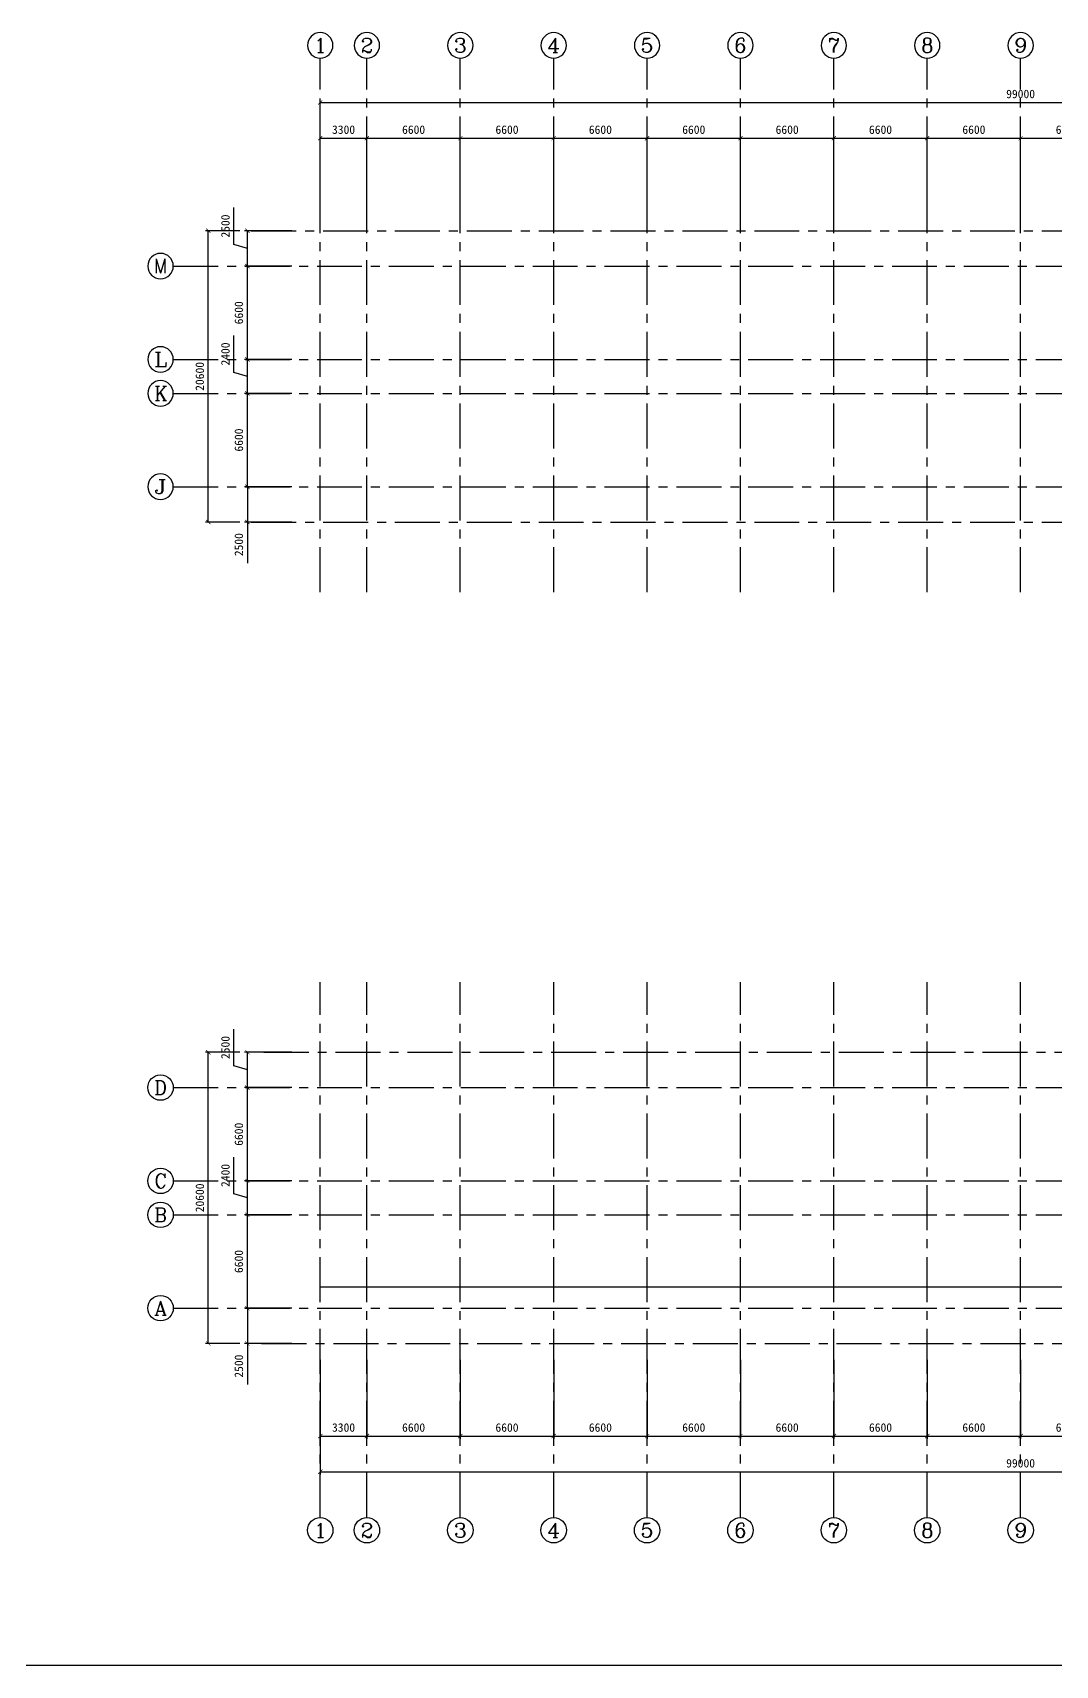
# Model space of a CAD drawing. Extents: x -738708 to 1376724, y 0 to 1572010.
# Drawn here: x -588323 to -516046, y 753489 to 868963 of the extents above; entities that cross this region are included whole.
import ezdxf
from ezdxf.enums import TextEntityAlignment as Align

# ---------------------------------------------------------------- set-up
doc = ezdxf.new("R2010")
doc.units = 0
doc.linetypes.add('CENTER', pattern=[50.8, 31.75, -6.35, 6.35, -6.35])
doc.layers.get('0').update_dxf_attribs({"linetype": 'CONTINUOUS'})
doc.layers.get('DEFPOINTS').update_dxf_attribs({"linetype": 'CONTINUOUS'})
for name, color, linetype in [('AXIS', 7, 'CONTINUOUS'), ('标注', 7, 'CONTINUOUS'), ('轴线', 1, 'CENTER'), ('轴线号', 7, 'CONTINUOUS')]:
    doc.layers.add(name, color=color, linetype=linetype)
doc.styles.add('COMPLEX', font='COMPLEX')
doc.dimstyles.new('ISO-25', dxfattribs={"dimtxt": 600, "dimasz": 300, "dimexe": 200, "dimexo": 2000, "dimgap": 300, "dimtad": 1, "dimdec": 0, "dimtxsty": 'STANDARD', "dimblk": 'ARCHTICK', "dimcen": 2.5, "dimazin": 3, "dimtfac": 1, "dimtdec": 0, "dimtmove": 0, "dimatfit": 3})

# ---------------------------------------------------------------- blocks, each defined once
blk = doc.blocks.new('_ARCHTICK')
at = {"color": 0, "linetype": 'BYBLOCK', "const_width": 0.15}
blk.add_lwpolyline([(-0.5, -0.5), (0.5, 0.5)], dxfattribs=at)
blk = doc.blocks.new('*D171')
at = {"layer": 'DEFPOINTS', "color": 0}
for p in [(-568000, 772100), (-469000, 772100), (-469000, 767179)]:
    blk.add_point(p, dxfattribs=at)
at = {"layer": '标注', "color": 0}
for p, q in [((-568000, 770100), (-568000, 766979)), ((-469000, 770100), (-469000, 766979)), ((-568000, 767179), (-469000, 767179))]:
    blk.add_line(p, q, dxfattribs=at)
at = {"layer": '标注', "color": 0, "xscale": 300, "yscale": 300, "zscale": 300, "rotation": 180}
blk.add_blockref('_ARCHTICK', (-568000, 767179), dxfattribs=at)
at = {"layer": '标注', "color": 0, "xscale": 300, "yscale": 300, "zscale": 300}
blk.add_blockref('_ARCHTICK', (-469000, 767179), dxfattribs=at)
at = {"layer": '标注', "color": 0, "insert": (-518500, 767779), "char_height": 600, "attachment_point": 5}
blk.add_mtext('99000', dxfattribs=at)
blk = doc.blocks.new('*D170')
at = {"layer": 'DEFPOINTS', "color": 0}
for p in [(-469000, 864025), (-568000, 859104), (-469000, 859104)]:
    blk.add_point(p, dxfattribs=at)
at = {"layer": '标注', "color": 0}
for p, q in [((-568000, 861104), (-568000, 864225)), ((-568000, 864025), (-469000, 864025)), ((-469000, 861104), (-469000, 864225))]:
    blk.add_line(p, q, dxfattribs=at)
at = {"layer": '标注', "color": 0, "xscale": 300, "yscale": 300, "zscale": 300, "rotation": 180}
blk.add_blockref('_ARCHTICK', (-568000, 864025), dxfattribs=at)
at = {"layer": '标注', "color": 0, "xscale": 300, "yscale": 300, "zscale": 300}
blk.add_blockref('_ARCHTICK', (-469000, 864025), dxfattribs=at)
at = {"layer": '标注', "color": 0, "insert": (-518500, 864625), "char_height": 600, "attachment_point": 5}
blk.add_mtext('99000', dxfattribs=at)
blk = doc.blocks.new('*D135')
at = {"layer": 'DEFPOINTS', "color": 0}
for p in [(-551500, 777100), (-544900, 777100), (-544900, 769705)]:
    blk.add_point(p, dxfattribs=at)
at = {"layer": '标注', "color": 0}
for p, q in [((-551500, 775100), (-551500, 769505)), ((-544900, 775100), (-544900, 769505)), ((-551500, 769705), (-544900, 769705))]:
    blk.add_line(p, q, dxfattribs=at)
at = {"layer": '标注', "color": 0, "xscale": 300, "yscale": 300, "zscale": 300, "rotation": 180}
blk.add_blockref('_ARCHTICK', (-551500, 769705), dxfattribs=at)
at = {"layer": '标注', "color": 0, "xscale": 300, "yscale": 300, "zscale": 300}
blk.add_blockref('_ARCHTICK', (-544900, 769705), dxfattribs=at)
at = {"layer": '标注', "color": 0, "insert": (-548200, 770305), "char_height": 600, "attachment_point": 5}
blk.add_mtext('6600', dxfattribs=at)
blk = doc.blocks.new('*D192')
at = {"layer": 'DEFPOINTS', "color": 0}
for p in [(-568000, 778752), (-573150, 776252), (-568000, 776252)]:
    blk.add_point(p, dxfattribs=at)
at = {"layer": '标注', "color": 0}
for p, q in [((-570000, 778752), (-573350, 778752)), ((-573150, 778752), (-573150, 776252)), ((-570000, 776252), (-573350, 776252)), ((-573150, 776252), (-573150, 773352))]:
    blk.add_line(p, q, dxfattribs=at)
at = {"layer": '标注', "color": 0, "xscale": 300, "yscale": 300, "zscale": 300}
for p, rotation in [((-573150, 778752), 90), ((-573150, 776252), 270)]:
    blk.add_blockref('_ARCHTICK', p, dxfattribs=dict(at, rotation=rotation))
at = {"layer": '标注', "color": 0, "insert": (-573750, 774652), "char_height": 600, "attachment_point": 5, "rotation": 90}
blk.add_mtext('2500', dxfattribs=at)
blk = doc.blocks.new('*D191')
at = {"layer": 'DEFPOINTS', "color": 0}
for p in [(-575909, 796852), (-571675, 796852), (-571675, 776252)]:
    blk.add_point(p, dxfattribs=at)
at = {"layer": '标注', "color": 0}
for p, q in [((-573675, 796852), (-576109, 796852)), ((-575909, 776252), (-575909, 796852)), ((-573675, 776252), (-576109, 776252))]:
    blk.add_line(p, q, dxfattribs=at)
at = {"layer": '标注', "color": 0, "xscale": 300, "yscale": 300, "zscale": 300}
for p, rotation in [((-575909, 796852), 90), ((-575909, 776252), 270)]:
    blk.add_blockref('_ARCHTICK', p, dxfattribs=dict(at, rotation=rotation))
at = {"layer": '标注', "color": 0, "insert": (-576509, 786552), "char_height": 600, "attachment_point": 5, "rotation": 90}
blk.add_mtext('20600', dxfattribs=at)
blk = doc.blocks.new('*D133')
at = {"layer": 'DEFPOINTS', "color": 0}
for p in [(-564700, 777100), (-558100, 777100), (-558100, 769705)]:
    blk.add_point(p, dxfattribs=at)
at = {"layer": '标注', "color": 0}
for p, q in [((-564700, 775100), (-564700, 769505)), ((-558100, 775100), (-558100, 769505)), ((-564700, 769705), (-558100, 769705))]:
    blk.add_line(p, q, dxfattribs=at)
at = {"layer": '标注', "color": 0, "xscale": 300, "yscale": 300, "zscale": 300, "rotation": 180}
blk.add_blockref('_ARCHTICK', (-564700, 769705), dxfattribs=at)
at = {"layer": '标注', "color": 0, "xscale": 300, "yscale": 300, "zscale": 300}
blk.add_blockref('_ARCHTICK', (-558100, 769705), dxfattribs=at)
at = {"layer": '标注', "color": 0, "insert": (-561400, 770305), "char_height": 600, "attachment_point": 5}
blk.add_mtext('6600', dxfattribs=at)
blk = doc.blocks.new('_AXISO')
blk.add_circle((0, 0), 0.5)
at = {"layer": '轴线号', "style": 'COMPLEX', "width": 1.041667}
blk.add_attdef('A', text='', height=0.56, dxfattribs=at).set_placement((-0.25, -0.28), (0.25, -0.28), align=Align.FIT)
blk = doc.blocks.new('*D172')
at = {"layer": 'DEFPOINTS', "color": 0}
for p in [(-568000, 777100), (-564700, 777100), (-564700, 769705)]:
    blk.add_point(p, dxfattribs=at)
at = {"layer": '标注', "color": 0}
for p, q in [((-568000, 775100), (-568000, 769505)), ((-564700, 775100), (-564700, 769505)), ((-568000, 769705), (-564700, 769705))]:
    blk.add_line(p, q, dxfattribs=at)
at = {"layer": '标注', "color": 0, "xscale": 300, "yscale": 300, "zscale": 300, "rotation": 180}
blk.add_blockref('_ARCHTICK', (-568000, 769705), dxfattribs=at)
at = {"layer": '标注', "color": 0, "xscale": 300, "yscale": 300, "zscale": 300}
blk.add_blockref('_ARCHTICK', (-564700, 769705), dxfattribs=at)
at = {"layer": '标注', "color": 0, "insert": (-566350, 770305), "char_height": 600, "attachment_point": 5}
blk.add_mtext('3300', dxfattribs=at)
blk = doc.blocks.new('*D134')
at = {"layer": 'DEFPOINTS', "color": 0}
for p in [(-558100, 777100), (-551500, 777100), (-551500, 769705)]:
    blk.add_point(p, dxfattribs=at)
at = {"layer": '标注', "color": 0}
for p, q in [((-558100, 775100), (-558100, 769505)), ((-551500, 775100), (-551500, 769505)), ((-558100, 769705), (-551500, 769705))]:
    blk.add_line(p, q, dxfattribs=at)
at = {"layer": '标注', "color": 0, "xscale": 300, "yscale": 300, "zscale": 300, "rotation": 180}
blk.add_blockref('_ARCHTICK', (-558100, 769705), dxfattribs=at)
at = {"layer": '标注', "color": 0, "xscale": 300, "yscale": 300, "zscale": 300}
blk.add_blockref('_ARCHTICK', (-551500, 769705), dxfattribs=at)
at = {"layer": '标注', "color": 0, "insert": (-554800, 770305), "char_height": 600, "attachment_point": 5}
blk.add_mtext('6600', dxfattribs=at)
blk = doc.blocks.new('*D181')
at = {"layer": 'DEFPOINTS', "color": 0}
for p in [(-573150, 796852), (-568000, 796852), (-568000, 794352)]:
    blk.add_point(p, dxfattribs=at)
at = {"layer": '标注', "color": 0}
for p, q in [((-574100, 795887), (-574100, 798487)), ((-570000, 796852), (-573350, 796852)), ((-573150, 794352), (-573150, 796852)), ((-573150, 795602), (-574100, 795887)), ((-570000, 794352), (-573350, 794352))]:
    blk.add_line(p, q, dxfattribs=at)
at = {"layer": '标注', "color": 0, "xscale": 300, "yscale": 300, "zscale": 300}
for p, rotation in [((-573150, 796852), 90), ((-573150, 794352), 270)]:
    blk.add_blockref('_ARCHTICK', p, dxfattribs=dict(at, rotation=rotation))
at = {"layer": '标注', "color": 0, "insert": (-574700, 797187), "char_height": 600, "attachment_point": 5, "rotation": 90}
blk.add_mtext('2500', dxfattribs=at)
blk = doc.blocks.new('*D179')
at = {"layer": 'DEFPOINTS', "color": 0}
for p in [(-573150, 787752), (-568000, 787752), (-568000, 785352)]:
    blk.add_point(p, dxfattribs=at)
at = {"layer": '标注', "color": 0}
for p, q in [((-574100, 786837), (-574100, 789437)), ((-570000, 787752), (-573350, 787752)), ((-573150, 785352), (-573150, 787752)), ((-573150, 786552), (-574100, 786837)), ((-570000, 785352), (-573350, 785352))]:
    blk.add_line(p, q, dxfattribs=at)
at = {"layer": '标注', "color": 0, "xscale": 300, "yscale": 300, "zscale": 300}
for p, rotation in [((-573150, 787752), 90), ((-573150, 785352), 270)]:
    blk.add_blockref('_ARCHTICK', p, dxfattribs=dict(at, rotation=rotation))
at = {"layer": '标注', "color": 0, "insert": (-574700, 788137), "char_height": 600, "attachment_point": 5, "rotation": 90}
blk.add_mtext('2400', dxfattribs=at)
blk = doc.blocks.new('*D190')
at = {"layer": 'DEFPOINTS', "color": 0}
for p in [(-573150, 785352), (-568000, 785352), (-568000, 778752)]:
    blk.add_point(p, dxfattribs=at)
at = {"layer": '标注', "color": 0}
for p, q in [((-570000, 785352), (-573350, 785352)), ((-573150, 778752), (-573150, 785352)), ((-570000, 778752), (-573350, 778752))]:
    blk.add_line(p, q, dxfattribs=at)
at = {"layer": '标注', "color": 0, "xscale": 300, "yscale": 300, "zscale": 300}
for p, rotation in [((-573150, 785352), 90), ((-573150, 778752), 270)]:
    blk.add_blockref('_ARCHTICK', p, dxfattribs=dict(at, rotation=rotation))
at = {"layer": '标注', "color": 0, "insert": (-573750, 782052), "char_height": 600, "attachment_point": 5, "rotation": 90}
blk.add_mtext('6600', dxfattribs=at)
blk = doc.blocks.new('*D180')
at = {"layer": 'DEFPOINTS', "color": 0}
for p in [(-573150, 794352), (-568000, 794352), (-568000, 787752)]:
    blk.add_point(p, dxfattribs=at)
at = {"layer": '标注', "color": 0}
for p, q in [((-570000, 794352), (-573350, 794352)), ((-573150, 787752), (-573150, 794352)), ((-570000, 787752), (-573350, 787752))]:
    blk.add_line(p, q, dxfattribs=at)
at = {"layer": '标注', "color": 0, "xscale": 300, "yscale": 300, "zscale": 300}
for p, rotation in [((-573150, 794352), 90), ((-573150, 787752), 270)]:
    blk.add_blockref('_ARCHTICK', p, dxfattribs=dict(at, rotation=rotation))
at = {"layer": '标注', "color": 0, "insert": (-573750, 791052), "char_height": 600, "attachment_point": 5, "rotation": 90}
blk.add_mtext('6600', dxfattribs=at)
blk = doc.blocks.new('*D140')
at = {"layer": 'DEFPOINTS', "color": 0}
for p in [(-518500, 777100), (-511900, 777100), (-511900, 769705)]:
    blk.add_point(p, dxfattribs=at)
at = {"layer": '标注', "color": 0}
for p, q in [((-518500, 775100), (-518500, 769505)), ((-511900, 775100), (-511900, 769505)), ((-518500, 769705), (-511900, 769705))]:
    blk.add_line(p, q, dxfattribs=at)
at = {"layer": '标注', "color": 0, "xscale": 300, "yscale": 300, "zscale": 300, "rotation": 180}
blk.add_blockref('_ARCHTICK', (-518500, 769705), dxfattribs=at)
at = {"layer": '标注', "color": 0, "xscale": 300, "yscale": 300, "zscale": 300}
blk.add_blockref('_ARCHTICK', (-511900, 769705), dxfattribs=at)
at = {"layer": '标注', "color": 0, "insert": (-515200, 770305), "char_height": 600, "attachment_point": 5}
blk.add_mtext('6600', dxfattribs=at)
blk = doc.blocks.new('*D137')
at = {"layer": 'DEFPOINTS', "color": 0}
for p in [(-538300, 777100), (-531700, 777100), (-531700, 769705)]:
    blk.add_point(p, dxfattribs=at)
at = {"layer": '标注', "color": 0}
for p, q in [((-538300, 775100), (-538300, 769505)), ((-531700, 775100), (-531700, 769505)), ((-538300, 769705), (-531700, 769705))]:
    blk.add_line(p, q, dxfattribs=at)
at = {"layer": '标注', "color": 0, "xscale": 300, "yscale": 300, "zscale": 300, "rotation": 180}
blk.add_blockref('_ARCHTICK', (-538300, 769705), dxfattribs=at)
at = {"layer": '标注', "color": 0, "xscale": 300, "yscale": 300, "zscale": 300}
blk.add_blockref('_ARCHTICK', (-531700, 769705), dxfattribs=at)
at = {"layer": '标注', "color": 0, "insert": (-535000, 770305), "char_height": 600, "attachment_point": 5}
blk.add_mtext('6600', dxfattribs=at)
blk = doc.blocks.new('*D136')
at = {"layer": 'DEFPOINTS', "color": 0}
for p in [(-544900, 777100), (-538300, 777100), (-538300, 769705)]:
    blk.add_point(p, dxfattribs=at)
at = {"layer": '标注', "color": 0}
for p, q in [((-544900, 775100), (-544900, 769505)), ((-538300, 775100), (-538300, 769505)), ((-544900, 769705), (-538300, 769705))]:
    blk.add_line(p, q, dxfattribs=at)
at = {"layer": '标注', "color": 0, "xscale": 300, "yscale": 300, "zscale": 300, "rotation": 180}
blk.add_blockref('_ARCHTICK', (-544900, 769705), dxfattribs=at)
at = {"layer": '标注', "color": 0, "xscale": 300, "yscale": 300, "zscale": 300}
blk.add_blockref('_ARCHTICK', (-538300, 769705), dxfattribs=at)
at = {"layer": '标注', "color": 0, "insert": (-541600, 770305), "char_height": 600, "attachment_point": 5}
blk.add_mtext('6600', dxfattribs=at)
blk = doc.blocks.new('*D139')
at = {"layer": 'DEFPOINTS', "color": 0}
for p in [(-525100, 777100), (-518500, 777100), (-518500, 769705)]:
    blk.add_point(p, dxfattribs=at)
at = {"layer": '标注', "color": 0}
for p, q in [((-525100, 775100), (-525100, 769505)), ((-518500, 775100), (-518500, 769505)), ((-525100, 769705), (-518500, 769705))]:
    blk.add_line(p, q, dxfattribs=at)
at = {"layer": '标注', "color": 0, "xscale": 300, "yscale": 300, "zscale": 300, "rotation": 180}
blk.add_blockref('_ARCHTICK', (-525100, 769705), dxfattribs=at)
at = {"layer": '标注', "color": 0, "xscale": 300, "yscale": 300, "zscale": 300}
blk.add_blockref('_ARCHTICK', (-518500, 769705), dxfattribs=at)
at = {"layer": '标注', "color": 0, "insert": (-521800, 770305), "char_height": 600, "attachment_point": 5}
blk.add_mtext('6600', dxfattribs=at)
blk = doc.blocks.new('*D138')
at = {"layer": 'DEFPOINTS', "color": 0}
for p in [(-531700, 777100), (-525100, 777100), (-525100, 769705)]:
    blk.add_point(p, dxfattribs=at)
at = {"layer": '标注', "color": 0}
for p, q in [((-531700, 775100), (-531700, 769505)), ((-525100, 775100), (-525100, 769505)), ((-531700, 769705), (-525100, 769705))]:
    blk.add_line(p, q, dxfattribs=at)
at = {"layer": '标注', "color": 0, "xscale": 300, "yscale": 300, "zscale": 300, "rotation": 180}
blk.add_blockref('_ARCHTICK', (-531700, 769705), dxfattribs=at)
at = {"layer": '标注', "color": 0, "xscale": 300, "yscale": 300, "zscale": 300}
blk.add_blockref('_ARCHTICK', (-525100, 769705), dxfattribs=at)
at = {"layer": '标注', "color": 0, "insert": (-528400, 770305), "char_height": 600, "attachment_point": 5}
blk.add_mtext('6600', dxfattribs=at)
blk = doc.blocks.new('*D157')
at = {"layer": 'DEFPOINTS', "color": 0}
for p in [(-544900, 861499), (-551500, 854104), (-544900, 854104)]:
    blk.add_point(p, dxfattribs=at)
at = {"layer": '标注', "color": 0}
for p, q in [((-551500, 856104), (-551500, 861699)), ((-551500, 861499), (-544900, 861499)), ((-544900, 856104), (-544900, 861699))]:
    blk.add_line(p, q, dxfattribs=at)
at = {"layer": '标注', "color": 0, "xscale": 300, "yscale": 300, "zscale": 300, "rotation": 180}
blk.add_blockref('_ARCHTICK', (-551500, 861499), dxfattribs=at)
at = {"layer": '标注', "color": 0, "xscale": 300, "yscale": 300, "zscale": 300}
blk.add_blockref('_ARCHTICK', (-544900, 861499), dxfattribs=at)
at = {"layer": '标注', "color": 0, "insert": (-548200, 862099), "char_height": 600, "attachment_point": 5}
blk.add_mtext('6600', dxfattribs=at)
blk = doc.blocks.new('*D175')
at = {"layer": 'DEFPOINTS', "color": 0}
for p in [(-575909, 854952), (-571675, 854952), (-571675, 834352)]:
    blk.add_point(p, dxfattribs=at)
at = {"layer": '标注', "color": 0}
for p, q in [((-573675, 854952), (-576109, 854952)), ((-575909, 834352), (-575909, 854952)), ((-573675, 834352), (-576109, 834352))]:
    blk.add_line(p, q, dxfattribs=at)
at = {"layer": '标注', "color": 0, "xscale": 300, "yscale": 300, "zscale": 300}
for p, rotation in [((-575909, 854952), 90), ((-575909, 834352), 270)]:
    blk.add_blockref('_ARCHTICK', p, dxfattribs=dict(at, rotation=rotation))
at = {"layer": '标注', "color": 0, "insert": (-576509, 844652), "char_height": 600, "attachment_point": 5, "rotation": 90}
blk.add_mtext('20600', dxfattribs=at)
blk = doc.blocks.new('*D173')
at = {"layer": 'DEFPOINTS', "color": 0}
for p in [(-564700, 861499), (-568000, 854104), (-564700, 854104)]:
    blk.add_point(p, dxfattribs=at)
at = {"layer": '标注', "color": 0}
for p, q in [((-568000, 856104), (-568000, 861699)), ((-568000, 861499), (-564700, 861499)), ((-564700, 856104), (-564700, 861699))]:
    blk.add_line(p, q, dxfattribs=at)
at = {"layer": '标注', "color": 0, "xscale": 300, "yscale": 300, "zscale": 300, "rotation": 180}
blk.add_blockref('_ARCHTICK', (-568000, 861499), dxfattribs=at)
at = {"layer": '标注', "color": 0, "xscale": 300, "yscale": 300, "zscale": 300}
blk.add_blockref('_ARCHTICK', (-564700, 861499), dxfattribs=at)
at = {"layer": '标注', "color": 0, "insert": (-566350, 862099), "char_height": 600, "attachment_point": 5}
blk.add_mtext('3300', dxfattribs=at)
blk = doc.blocks.new('*D169')
at = {"layer": 'DEFPOINTS', "color": 0}
for p in [(-573150, 854952), (-568000, 854952), (-568000, 852452)]:
    blk.add_point(p, dxfattribs=at)
at = {"layer": '标注', "color": 0}
for p, q in [((-574100, 853987), (-574100, 856587)), ((-570000, 854952), (-573350, 854952)), ((-573150, 852452), (-573150, 854952)), ((-573150, 853702), (-574100, 853987)), ((-570000, 852452), (-573350, 852452))]:
    blk.add_line(p, q, dxfattribs=at)
at = {"layer": '标注', "color": 0, "xscale": 300, "yscale": 300, "zscale": 300}
for p, rotation in [((-573150, 854952), 90), ((-573150, 852452), 270)]:
    blk.add_blockref('_ARCHTICK', p, dxfattribs=dict(at, rotation=rotation))
at = {"layer": '标注', "color": 0, "insert": (-574700, 855287), "char_height": 600, "attachment_point": 5, "rotation": 90}
blk.add_mtext('2500', dxfattribs=at)
blk = doc.blocks.new('*D159')
at = {"layer": 'DEFPOINTS', "color": 0}
for p in [(-558100, 861499), (-564700, 854104), (-558100, 854104)]:
    blk.add_point(p, dxfattribs=at)
at = {"layer": '标注', "color": 0}
for p, q in [((-564700, 856104), (-564700, 861699)), ((-564700, 861499), (-558100, 861499)), ((-558100, 856104), (-558100, 861699))]:
    blk.add_line(p, q, dxfattribs=at)
at = {"layer": '标注', "color": 0, "xscale": 300, "yscale": 300, "zscale": 300, "rotation": 180}
blk.add_blockref('_ARCHTICK', (-564700, 861499), dxfattribs=at)
at = {"layer": '标注', "color": 0, "xscale": 300, "yscale": 300, "zscale": 300}
blk.add_blockref('_ARCHTICK', (-558100, 861499), dxfattribs=at)
at = {"layer": '标注', "color": 0, "insert": (-561400, 862099), "char_height": 600, "attachment_point": 5}
blk.add_mtext('6600', dxfattribs=at)
blk = doc.blocks.new('*D158')
at = {"layer": 'DEFPOINTS', "color": 0}
for p in [(-551500, 861499), (-558100, 854104), (-551500, 854104)]:
    blk.add_point(p, dxfattribs=at)
at = {"layer": '标注', "color": 0}
for p, q in [((-558100, 856104), (-558100, 861699)), ((-558100, 861499), (-551500, 861499)), ((-551500, 856104), (-551500, 861699))]:
    blk.add_line(p, q, dxfattribs=at)
at = {"layer": '标注', "color": 0, "xscale": 300, "yscale": 300, "zscale": 300, "rotation": 180}
blk.add_blockref('_ARCHTICK', (-558100, 861499), dxfattribs=at)
at = {"layer": '标注', "color": 0, "xscale": 300, "yscale": 300, "zscale": 300}
blk.add_blockref('_ARCHTICK', (-551500, 861499), dxfattribs=at)
at = {"layer": '标注', "color": 0, "insert": (-554800, 862099), "char_height": 600, "attachment_point": 5}
blk.add_mtext('6600', dxfattribs=at)
blk = doc.blocks.new('*D176')
at = {"layer": 'DEFPOINTS', "color": 0}
for p in [(-568000, 836852), (-573150, 834352), (-568000, 834352)]:
    blk.add_point(p, dxfattribs=at)
at = {"layer": '标注', "color": 0}
for p, q in [((-570000, 836852), (-573350, 836852)), ((-573150, 836852), (-573150, 834352)), ((-570000, 834352), (-573350, 834352)), ((-573150, 834352), (-573150, 831452))]:
    blk.add_line(p, q, dxfattribs=at)
at = {"layer": '标注', "color": 0, "xscale": 300, "yscale": 300, "zscale": 300}
for p, rotation in [((-573150, 836852), 90), ((-573150, 834352), 270)]:
    blk.add_blockref('_ARCHTICK', p, dxfattribs=dict(at, rotation=rotation))
at = {"layer": '标注', "color": 0, "insert": (-573750, 832752), "char_height": 600, "attachment_point": 5, "rotation": 90}
blk.add_mtext('2500', dxfattribs=at)
blk = doc.blocks.new('*D168')
at = {"layer": 'DEFPOINTS', "color": 0}
for p in [(-573150, 845852), (-568000, 845852), (-568000, 843452)]:
    blk.add_point(p, dxfattribs=at)
at = {"layer": '标注', "color": 0}
for p, q in [((-574100, 844937), (-574100, 847537)), ((-570000, 845852), (-573350, 845852)), ((-573150, 843452), (-573150, 845852)), ((-573150, 844652), (-574100, 844937)), ((-570000, 843452), (-573350, 843452))]:
    blk.add_line(p, q, dxfattribs=at)
at = {"layer": '标注', "color": 0, "xscale": 300, "yscale": 300, "zscale": 300}
for p, rotation in [((-573150, 845852), 90), ((-573150, 843452), 270)]:
    blk.add_blockref('_ARCHTICK', p, dxfattribs=dict(at, rotation=rotation))
at = {"layer": '标注', "color": 0, "insert": (-574700, 846237), "char_height": 600, "attachment_point": 5, "rotation": 90}
blk.add_mtext('2400', dxfattribs=at)
blk = doc.blocks.new('*D174')
at = {"layer": 'DEFPOINTS', "color": 0}
for p in [(-573150, 843452), (-568000, 843452), (-568000, 836852)]:
    blk.add_point(p, dxfattribs=at)
at = {"layer": '标注', "color": 0}
for p, q in [((-570000, 843452), (-573350, 843452)), ((-573150, 836852), (-573150, 843452)), ((-570000, 836852), (-573350, 836852))]:
    blk.add_line(p, q, dxfattribs=at)
at = {"layer": '标注', "color": 0, "xscale": 300, "yscale": 300, "zscale": 300}
for p, rotation in [((-573150, 843452), 90), ((-573150, 836852), 270)]:
    blk.add_blockref('_ARCHTICK', p, dxfattribs=dict(at, rotation=rotation))
at = {"layer": '标注', "color": 0, "insert": (-573750, 840152), "char_height": 600, "attachment_point": 5, "rotation": 90}
blk.add_mtext('6600', dxfattribs=at)
blk = doc.blocks.new('*D167')
at = {"layer": 'DEFPOINTS', "color": 0}
for p in [(-573150, 852452), (-568000, 852452), (-568000, 845852)]:
    blk.add_point(p, dxfattribs=at)
at = {"layer": '标注', "color": 0}
for p, q in [((-570000, 852452), (-573350, 852452)), ((-573150, 845852), (-573150, 852452)), ((-570000, 845852), (-573350, 845852))]:
    blk.add_line(p, q, dxfattribs=at)
at = {"layer": '标注', "color": 0, "xscale": 300, "yscale": 300, "zscale": 300}
for p, rotation in [((-573150, 852452), 90), ((-573150, 845852), 270)]:
    blk.add_blockref('_ARCHTICK', p, dxfattribs=dict(at, rotation=rotation))
at = {"layer": '标注', "color": 0, "insert": (-573750, 849152), "char_height": 600, "attachment_point": 5, "rotation": 90}
blk.add_mtext('6600', dxfattribs=at)
blk = doc.blocks.new('*D156')
at = {"layer": 'DEFPOINTS', "color": 0}
for p in [(-538300, 861499), (-544900, 854104), (-538300, 854104)]:
    blk.add_point(p, dxfattribs=at)
at = {"layer": '标注', "color": 0}
for p, q in [((-544900, 856104), (-544900, 861699)), ((-544900, 861499), (-538300, 861499)), ((-538300, 856104), (-538300, 861699))]:
    blk.add_line(p, q, dxfattribs=at)
at = {"layer": '标注', "color": 0, "xscale": 300, "yscale": 300, "zscale": 300, "rotation": 180}
blk.add_blockref('_ARCHTICK', (-544900, 861499), dxfattribs=at)
at = {"layer": '标注', "color": 0, "xscale": 300, "yscale": 300, "zscale": 300}
blk.add_blockref('_ARCHTICK', (-538300, 861499), dxfattribs=at)
at = {"layer": '标注', "color": 0, "insert": (-541600, 862099), "char_height": 600, "attachment_point": 5}
blk.add_mtext('6600', dxfattribs=at)
blk = doc.blocks.new('*D155')
at = {"layer": 'DEFPOINTS', "color": 0}
for p in [(-531700, 861499), (-538300, 854104), (-531700, 854104)]:
    blk.add_point(p, dxfattribs=at)
at = {"layer": '标注', "color": 0}
for p, q in [((-538300, 856104), (-538300, 861699)), ((-538300, 861499), (-531700, 861499)), ((-531700, 856104), (-531700, 861699))]:
    blk.add_line(p, q, dxfattribs=at)
at = {"layer": '标注', "color": 0, "xscale": 300, "yscale": 300, "zscale": 300, "rotation": 180}
blk.add_blockref('_ARCHTICK', (-538300, 861499), dxfattribs=at)
at = {"layer": '标注', "color": 0, "xscale": 300, "yscale": 300, "zscale": 300}
blk.add_blockref('_ARCHTICK', (-531700, 861499), dxfattribs=at)
at = {"layer": '标注', "color": 0, "insert": (-535000, 862099), "char_height": 600, "attachment_point": 5}
blk.add_mtext('6600', dxfattribs=at)
blk = doc.blocks.new('*D154')
at = {"layer": 'DEFPOINTS', "color": 0}
for p in [(-525100, 861499), (-531700, 854104), (-525100, 854104)]:
    blk.add_point(p, dxfattribs=at)
at = {"layer": '标注', "color": 0}
for p, q in [((-531700, 856104), (-531700, 861699)), ((-531700, 861499), (-525100, 861499)), ((-525100, 856104), (-525100, 861699))]:
    blk.add_line(p, q, dxfattribs=at)
at = {"layer": '标注', "color": 0, "xscale": 300, "yscale": 300, "zscale": 300, "rotation": 180}
blk.add_blockref('_ARCHTICK', (-531700, 861499), dxfattribs=at)
at = {"layer": '标注', "color": 0, "xscale": 300, "yscale": 300, "zscale": 300}
blk.add_blockref('_ARCHTICK', (-525100, 861499), dxfattribs=at)
at = {"layer": '标注', "color": 0, "insert": (-528400, 862099), "char_height": 600, "attachment_point": 5}
blk.add_mtext('6600', dxfattribs=at)
blk = doc.blocks.new('*D153')
at = {"layer": 'DEFPOINTS', "color": 0}
for p in [(-518500, 861499), (-525100, 854104), (-518500, 854104)]:
    blk.add_point(p, dxfattribs=at)
at = {"layer": '标注', "color": 0}
for p, q in [((-525100, 856104), (-525100, 861699)), ((-525100, 861499), (-518500, 861499)), ((-518500, 856104), (-518500, 861699))]:
    blk.add_line(p, q, dxfattribs=at)
at = {"layer": '标注', "color": 0, "xscale": 300, "yscale": 300, "zscale": 300, "rotation": 180}
blk.add_blockref('_ARCHTICK', (-525100, 861499), dxfattribs=at)
at = {"layer": '标注', "color": 0, "xscale": 300, "yscale": 300, "zscale": 300}
blk.add_blockref('_ARCHTICK', (-518500, 861499), dxfattribs=at)
at = {"layer": '标注', "color": 0, "insert": (-521800, 862099), "char_height": 600, "attachment_point": 5}
blk.add_mtext('6600', dxfattribs=at)
blk = doc.blocks.new('*D152')
at = {"layer": 'DEFPOINTS', "color": 0}
for p in [(-511900, 861499), (-518500, 854104), (-511900, 854104)]:
    blk.add_point(p, dxfattribs=at)
at = {"layer": '标注', "color": 0}
for p, q in [((-518500, 856104), (-518500, 861699)), ((-518500, 861499), (-511900, 861499)), ((-511900, 856104), (-511900, 861699))]:
    blk.add_line(p, q, dxfattribs=at)
at = {"layer": '标注', "color": 0, "xscale": 300, "yscale": 300, "zscale": 300, "rotation": 180}
blk.add_blockref('_ARCHTICK', (-518500, 861499), dxfattribs=at)
at = {"layer": '标注', "color": 0, "xscale": 300, "yscale": 300, "zscale": 300}
blk.add_blockref('_ARCHTICK', (-511900, 861499), dxfattribs=at)
at = {"layer": '标注', "color": 0, "insert": (-515200, 862099), "char_height": 600, "attachment_point": 5}
blk.add_mtext('6600', dxfattribs=at)

msp = doc.modelspace()

# ---------------------------------------------------------------- linework, layer by layer
at = {"ltscale": 100}
msp.add_line((-567999.7, 780252.1), (-468999.7, 780252.1), dxfattribs=at)
at = {"layer": '标注'}
msp.add_line((-443768.7, 753489.1), (-662808.8, 753489.1), dxfattribs=at)
at = {"layer": '轴线', "ltscale": 100}
for p, q in [((-567999.7, 829388.5), (-567999.7, 867163.3)), ((-564699.7, 829388.5), (-564699.7, 867163.3)), ((-558099.7, 829388.5), (-558099.7, 867163.3)), ((-551499.7, 829388.5), (-551499.7, 867163.3)), ((-544899.7, 829388.5), (-544899.7, 867163.3)), ((-538299.7, 829388.5), (-538299.7, 867163.3)), ((-531699.7, 829388.5), (-531699.7, 867163.3)), ((-525099.7, 829388.5), (-525099.7, 867163.3)), ((-518499.7, 829388.5), (-518499.7, 867163.3)), ((-572876.4, 854952.1), (-461078, 854952.1)), ((-578385.3, 852452.1), (-459299, 852452.1)), ((-578385.3, 845852.1), (-459299, 845852.1)), ((-578385.3, 843452.1), (-459299, 843452.1)), ((-578385.3, 836852.1), (-459299, 836852.1)), ((-572876.4, 834352.1), (-461078, 834352.1)), ((-567999.7, 763945.1), (-567999.7, 801815.7)), ((-564699.7, 763945.1), (-564699.7, 801815.7)), ((-558099.7, 763945.1), (-558099.7, 801815.7)), ((-551499.7, 763945.1), (-551499.7, 801815.7)), ((-544899.7, 763945.1), (-544899.7, 801815.7)), ((-538299.7, 763945.1), (-538299.7, 801815.7)), ((-531699.7, 763945.1), (-531699.7, 801815.7)), ((-525099.7, 763945.1), (-525099.7, 801815.7)), ((-518499.7, 763945.1), (-518499.7, 801815.7)), ((-571990.8, 796852.1), (-464901.7, 796852.1)), ((-578385.3, 794352.1), (-458357.2, 794352.1)), ((-578385.3, 787752.1), (-458357.2, 787752.1)), ((-578385.3, 785352.1), (-458357.2, 785352.1)), ((-578385.3, 778752.1), (-458357.2, 778752.1)), ((-572140.2, 776252.1), (-464834.8, 776252.1))]:
    msp.add_line(p, q, dxfattribs=at)

# ---------------------------------------------------------------- block references
at = {"layer": 'AXIS'}
ref = msp.add_blockref('_AXISO', (-567999.7, 868063.3), dxfattribs=dict(at, xscale=-1800, yscale=1800, zscale=1800, rotation=180))
ref.add_attrib('A', '1', dxfattribs={"layer": '轴线号', "height": 1008, "style": 'COMPLEX', "width": 2.083333}).set_placement((-568449.7, 867559.3), (-567549.7, 867559.3), align=Align.FIT)
ref = msp.add_blockref('_AXISO', (-564699.7, 868063.3), dxfattribs=dict(at, xscale=-1800, yscale=1800, zscale=1800, rotation=180))
ref.add_attrib('A', '2', dxfattribs={"layer": '轴线号', "height": 1008, "style": 'COMPLEX', "width": 1.339286}).set_placement((-565149.7, 867559.3), (-564249.7, 867559.3), align=Align.FIT)
ref = msp.add_blockref('_AXISO', (-558099.7, 868063.3), dxfattribs=dict(at, xscale=-1800, yscale=1800, zscale=1800, rotation=180))
ref.add_attrib('A', '3', dxfattribs={"layer": '轴线号', "height": 1008, "style": 'COMPLEX', "width": 1.339286}).set_placement((-558549.7, 867559.3), (-557649.7, 867559.3), align=Align.FIT)
ref = msp.add_blockref('_AXISO', (-551499.7, 868063.3), dxfattribs=dict(at, xscale=-1800, yscale=1800, zscale=1800, rotation=180))
ref.add_attrib('A', '4', dxfattribs={"layer": '轴线号', "height": 1008, "style": 'COMPLEX', "width": 1.171875}).set_placement((-551949.7, 867559.3), (-551049.7, 867559.3), align=Align.FIT)
ref = msp.add_blockref('_AXISO', (-544899.7, 868063.3), dxfattribs=dict(at, xscale=-1800, yscale=1800, zscale=1800, rotation=180))
ref.add_attrib('A', '5', dxfattribs={"layer": '轴线号', "height": 1008, "style": 'COMPLEX', "width": 1.339286}).set_placement((-545349.7, 867559.3), (-544449.7, 867559.3), align=Align.FIT)
ref = msp.add_blockref('_AXISO', (-538299.7, 868063.3), dxfattribs=dict(at, xscale=-1800, yscale=1800, zscale=1800, rotation=180))
ref.add_attrib('A', '6', dxfattribs={"layer": '轴线号', "height": 1008, "style": 'COMPLEX', "width": 1.339286}).set_placement((-538749.7, 867559.3), (-537849.7, 867559.3), align=Align.FIT)
ref = msp.add_blockref('_AXISO', (-531699.7, 868063.3), dxfattribs=dict(at, xscale=-1800, yscale=1800, zscale=1800, rotation=180))
ref.add_attrib('A', '7', dxfattribs={"layer": '轴线号', "height": 1008, "style": 'COMPLEX', "width": 1.339286}).set_placement((-532149.7, 867559.3), (-531249.7, 867559.3), align=Align.FIT)
ref = msp.add_blockref('_AXISO', (-525099.7, 868063.3), dxfattribs=dict(at, xscale=-1800, yscale=1800, zscale=1800, rotation=180))
ref.add_attrib('A', '8', dxfattribs={"layer": '轴线号', "height": 1008, "style": 'COMPLEX', "width": 1.339286}).set_placement((-525549.7, 867559.3), (-524649.7, 867559.3), align=Align.FIT)
ref = msp.add_blockref('_AXISO', (-518499.7, 868063.3), dxfattribs=dict(at, xscale=-1800, yscale=1800, zscale=1800, rotation=180))
ref.add_attrib('A', '9', dxfattribs={"layer": '轴线号', "height": 1008, "style": 'COMPLEX', "width": 1.339286}).set_placement((-518949.7, 867559.3), (-518049.7, 867559.3), align=Align.FIT)
ref = msp.add_blockref('_AXISO', (-579285.3, 852452.1), dxfattribs=dict(at, xscale=-1800, yscale=1800, zscale=1800, rotation=180))
ref.add_attrib('A', 'M', dxfattribs={"layer": '轴线号', "height": 1008, "style": 'COMPLEX', "width": 0.892857}).set_placement((-579735.3, 851948.1), (-578835.3, 851948.1), align=Align.FIT)
ref = msp.add_blockref('_AXISO', (-579285.3, 845852.1), dxfattribs=dict(at, xscale=-1800, yscale=1800, zscale=1800, rotation=180))
ref.add_attrib('A', 'L', dxfattribs={"layer": '轴线号', "height": 1008, "style": 'COMPLEX', "width": 1.25}).set_placement((-579735.3, 845348.1), (-578835.3, 845348.1), align=Align.FIT)
ref = msp.add_blockref('_AXISO', (-579285.3, 843452.1), dxfattribs=dict(at, xscale=-1800, yscale=1800, zscale=1800, rotation=180))
ref.add_attrib('A', 'K', dxfattribs={"layer": '轴线号', "height": 1008, "style": 'COMPLEX', "width": 0.986842}).set_placement((-579735.3, 842948.1), (-578835.3, 842948.1), align=Align.FIT)
ref = msp.add_blockref('_AXISO', (-579285.3, 836852.1), dxfattribs=dict(at, xscale=-1800, yscale=1800, zscale=1800, rotation=180))
ref.add_attrib('A', 'J', dxfattribs={"layer": '轴线号', "height": 1008, "style": 'COMPLEX', "width": 1.704545}).set_placement((-579735.3, 836348.1), (-578835.3, 836348.1), align=Align.FIT)
ref = msp.add_blockref('_AXISO', (-579285.3, 794352.1), dxfattribs=dict(at, xscale=1800, yscale=1800, zscale=1800))
ref.add_attrib('A', 'D', dxfattribs={"layer": '轴线号', "height": 1008, "style": 'COMPLEX', "width": 1.102941}).set_placement((-579735.3, 793848.1), (-578835.3, 793848.1), align=Align.FIT)
ref = msp.add_blockref('_AXISO', (-579285.3, 787752.1), dxfattribs=dict(at, xscale=1800, yscale=1800, zscale=1800))
ref.add_attrib('A', 'C', dxfattribs={"layer": '轴线号', "height": 1008, "style": 'COMPLEX', "width": 1.25}).set_placement((-579735.3, 787248.1), (-578835.3, 787248.1), align=Align.FIT)
ref = msp.add_blockref('_AXISO', (-579285.3, 785352.1), dxfattribs=dict(at, xscale=1800, yscale=1800, zscale=1800))
ref.add_attrib('A', 'B', dxfattribs={"layer": '轴线号', "height": 1008, "style": 'COMPLEX', "width": 1.102941}).set_placement((-579735.3, 784848.1), (-578835.3, 784848.1), align=Align.FIT)
at = {"layer": 'AXIS', "xscale": 1800, "yscale": 1800, "zscale": 1800}
msp.add_blockref('_AXISO', (-579285.3, 778752.1), dxfattribs=at).add_auto_attribs({'A': 'A'})
at = {"layer": 'AXIS'}
ref = msp.add_blockref('_AXISO', (-567999.7, 763045.1), dxfattribs=dict(at, xscale=1800, yscale=1800, zscale=1800))
ref.add_attrib('A', '1', dxfattribs={"layer": '轴线号', "height": 1008, "style": 'COMPLEX', "width": 2.083333}).set_placement((-568449.7, 762541.1), (-567549.7, 762541.1), align=Align.FIT)
ref = msp.add_blockref('_AXISO', (-564699.7, 763045.1), dxfattribs=dict(at, xscale=1800, yscale=1800, zscale=1800))
ref.add_attrib('A', '2', dxfattribs={"layer": '轴线号', "height": 1008, "style": 'COMPLEX', "width": 1.339286}).set_placement((-565149.7, 762541.1), (-564249.7, 762541.1), align=Align.FIT)
ref = msp.add_blockref('_AXISO', (-558099.7, 763045.1), dxfattribs=dict(at, xscale=1800, yscale=1800, zscale=1800))
ref.add_attrib('A', '3', dxfattribs={"layer": '轴线号', "height": 1008, "style": 'COMPLEX', "width": 1.339286}).set_placement((-558549.7, 762541.1), (-557649.7, 762541.1), align=Align.FIT)
ref = msp.add_blockref('_AXISO', (-551499.7, 763045.1), dxfattribs=dict(at, xscale=1800, yscale=1800, zscale=1800))
ref.add_attrib('A', '4', dxfattribs={"layer": '轴线号', "height": 1008, "style": 'COMPLEX', "width": 1.171875}).set_placement((-551949.7, 762541.1), (-551049.7, 762541.1), align=Align.FIT)
ref = msp.add_blockref('_AXISO', (-544899.7, 763045.1), dxfattribs=dict(at, xscale=1800, yscale=1800, zscale=1800))
ref.add_attrib('A', '5', dxfattribs={"layer": '轴线号', "height": 1008, "style": 'COMPLEX', "width": 1.339286}).set_placement((-545349.7, 762541.1), (-544449.7, 762541.1), align=Align.FIT)
ref = msp.add_blockref('_AXISO', (-538299.7, 763045.1), dxfattribs=dict(at, xscale=1800, yscale=1800, zscale=1800))
ref.add_attrib('A', '6', dxfattribs={"layer": '轴线号', "height": 1008, "style": 'COMPLEX', "width": 1.339286}).set_placement((-538749.7, 762541.1), (-537849.7, 762541.1), align=Align.FIT)
ref = msp.add_blockref('_AXISO', (-531699.7, 763045.1), dxfattribs=dict(at, xscale=1800, yscale=1800, zscale=1800))
ref.add_attrib('A', '7', dxfattribs={"layer": '轴线号', "height": 1008, "style": 'COMPLEX', "width": 1.339286}).set_placement((-532149.7, 762541.1), (-531249.7, 762541.1), align=Align.FIT)
ref = msp.add_blockref('_AXISO', (-525099.7, 763045.1), dxfattribs=dict(at, xscale=1800, yscale=1800, zscale=1800))
ref.add_attrib('A', '8', dxfattribs={"layer": '轴线号', "height": 1008, "style": 'COMPLEX', "width": 1.339286}).set_placement((-525549.7, 762541.1), (-524649.7, 762541.1), align=Align.FIT)
ref = msp.add_blockref('_AXISO', (-518499.7, 763045.1), dxfattribs=dict(at, xscale=1800, yscale=1800, zscale=1800))
ref.add_attrib('A', '9', dxfattribs={"layer": '轴线号', "height": 1008, "style": 'COMPLEX', "width": 1.339286}).set_placement((-518949.7, 762541.1), (-518049.7, 762541.1), align=Align.FIT)

# ---------------------------------------------------------------- dimensions: what is measured, and where the dimension line sits
at = {"layer": '标注'}
for base, p1, p2, picture, middle in [((-468999.7, 864025.1), (-567999.7, 859104.3), (-468999.7, 859104.3), '*D170', (-518499.7, 864625.1)), ((-564699.7, 861498.9), (-567999.7, 854104.3), (-564699.7, 854104.3), '*D173', (-566349.7, 862098.9)), ((-564699.7, 769705.3), (-567999.7, 777099.9), (-564699.7, 777099.9), '*D172', (-566349.7, 770305.3)), ((-468999.7, 767179.2), (-567999.7, 772099.9), (-468999.7, 772099.9), '*D171', (-518499.7, 767779.2))]:
    dim = msp.add_linear_dim(base=base, p1=p1, p2=p2, dimstyle='ISO-25', dxfattribs=at)
    dim.commit()
    dim.dimension.update_dxf_attribs({"geometry": picture, "text_midpoint": middle})
for base, p1, p2, picture, middle in [((-558099.7, 861498.9), (-564699.7, 854104.3), (-558099.7, 854104.3), '*D159', (-561399.7, 862098.9)), ((-551499.7, 861498.9), (-558099.7, 854104.3), (-551499.7, 854104.3), '*D158', (-554799.7, 862098.9)), ((-544899.7, 861498.9), (-551499.7, 854104.3), (-544899.7, 854104.3), '*D157', (-548199.7, 862098.9)), ((-538299.7, 861498.9), (-544899.7, 854104.3), (-538299.7, 854104.3), '*D156', (-541599.7, 862098.9)), ((-531699.7, 861498.9), (-538299.7, 854104.3), (-531699.7, 854104.3), '*D155', (-534999.7, 862098.9)), ((-525099.7, 861498.9), (-531699.7, 854104.3), (-525099.7, 854104.3), '*D154', (-528399.7, 862098.9)), ((-518499.7, 861498.9), (-525099.7, 854104.3), (-518499.7, 854104.3), '*D153', (-521799.7, 862098.9)), ((-511899.7, 861498.9), (-518499.7, 854104.3), (-511899.7, 854104.3), '*D152', (-515199.7, 862098.9)), ((-558099.7, 769705.3), (-564699.7, 777099.9), (-558099.7, 777099.9), '*D133', (-561399.7, 770305.3)), ((-551499.7, 769705.3), (-558099.7, 777099.9), (-551499.7, 777099.9), '*D134', (-554799.7, 770305.3)), ((-544899.7, 769705.3), (-551499.7, 777099.9), (-544899.7, 777099.9), '*D135', (-548199.7, 770305.3)), ((-538299.7, 769705.3), (-544899.7, 777099.9), (-538299.7, 777099.9), '*D136', (-541599.7, 770305.3)), ((-531699.7, 769705.3), (-538299.7, 777099.9), (-531699.7, 777099.9), '*D137', (-534999.7, 770305.3)), ((-525099.7, 769705.3), (-531699.7, 777099.9), (-525099.7, 777099.9), '*D138', (-528399.7, 770305.3)), ((-518499.7, 769705.3), (-525099.7, 777099.9), (-518499.7, 777099.9), '*D139', (-521799.7, 770305.3)), ((-511899.7, 769705.3), (-518499.7, 777099.9), (-511899.7, 777099.9), '*D140', (-515199.7, 770305.3))]:
    dim = msp.add_linear_dim(base=base, p1=p1, p2=p2, dimstyle='ISO-25', override={"dimtmove": 1}, dxfattribs=at)
    dim.commit()
    dim.dimension.update_dxf_attribs({"geometry": picture, "text_midpoint": middle})
for base, p1, p2, picture, middle in [((-573150.3, 854952.1), (-567999.7, 852452.1), (-567999.7, 854952.1), '*D169', (-574700.3, 854287.1)), ((-573150.3, 852452.1), (-567999.7, 845852.1), (-567999.7, 852452.1), '*D167', (-573750.3, 849152.1)), ((-573150.3, 845852.1), (-567999.7, 843452.1), (-567999.7, 845852.1), '*D168', (-574700.3, 845237.1)), ((-573150.3, 796852.1), (-567999.7, 794352.1), (-567999.7, 796852.1), '*D181', (-574700.3, 796187.1)), ((-573150.3, 794352.1), (-567999.7, 787752.1), (-567999.7, 794352.1), '*D180', (-573750.3, 791052.1)), ((-573150.3, 787752.1), (-567999.7, 785352.1), (-567999.7, 787752.1), '*D179', (-574700.3, 787137.1))]:
    dim = msp.add_linear_dim(base=base, p1=p1, p2=p2, angle=90, dimstyle='ISO-25', override={"dimtmove": 1}, dxfattribs=at)
    dim.commit()
    dim.dimension.update_dxf_attribs({"geometry": picture, "text_midpoint": middle})
for base, p1, p2, picture, middle in [((-575909.4, 854952.1), (-571675, 834352.1), (-571675, 854952.1), '*D175', (-576509.4, 844652.1)), ((-573150.3, 843452.1), (-567999.7, 836852.1), (-567999.7, 843452.1), '*D174', (-573750.3, 840152.1)), ((-573150.3, 834352.1), (-567999.7, 836852.1), (-567999.7, 834352.1), '*D176', (-573750.3, 832752.1)), ((-575909.4, 796852.1), (-571675, 776252.1), (-571675, 796852.1), '*D191', (-576509.4, 786552.1)), ((-573150.3, 785352.1), (-567999.7, 778752.1), (-567999.7, 785352.1), '*D190', (-573750.3, 782052.1)), ((-573150.3, 776252.1), (-567999.7, 778752.1), (-567999.7, 776252.1), '*D192', (-573750.3, 774652.1))]:
    dim = msp.add_linear_dim(base=base, p1=p1, p2=p2, angle=90, dimstyle='ISO-25', dxfattribs=at)
    dim.commit()
    dim.dimension.update_dxf_attribs({"geometry": picture, "text_midpoint": middle})

doc.saveas('drawing.dxf')
